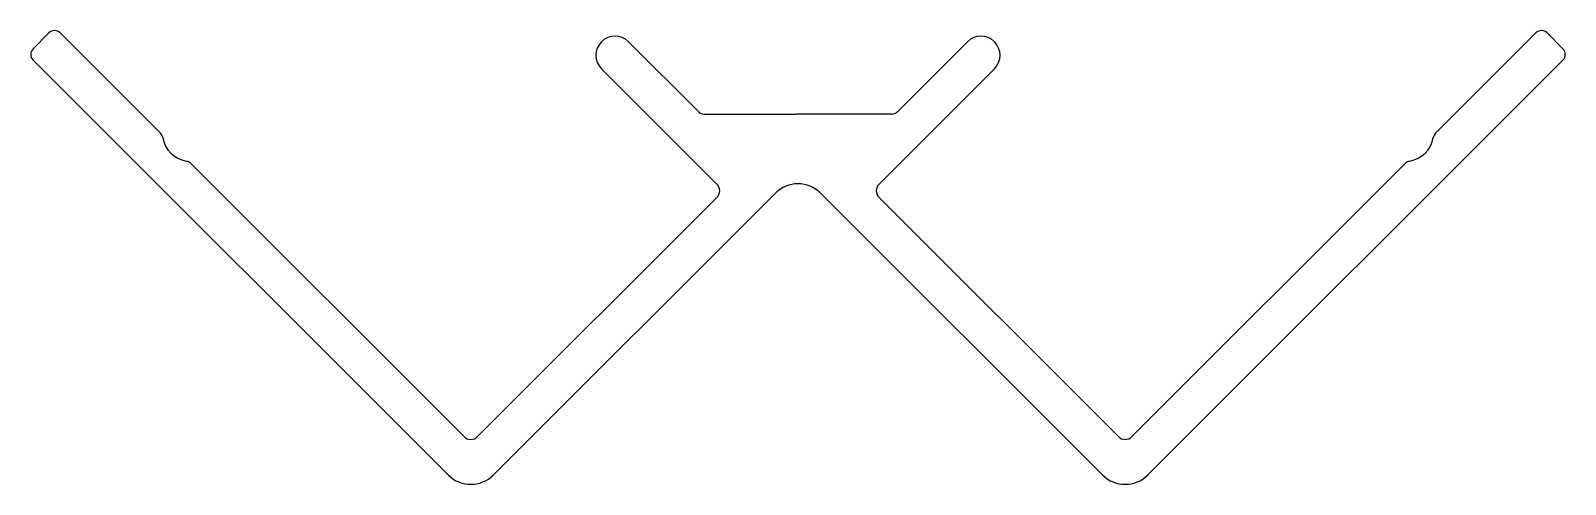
# Model space of a CAD drawing. Extents: x 1744.7 to 1792.8, y 1996.6 to 2010.8.
import ezdxf

# ---------------------------------------------------------------- set-up
doc = ezdxf.new("R2010")
doc.units = 0
doc.layers.get('0').update_dxf_attribs({"linetype": 'CONTINUOUS'})

msp = doc.modelspace()

# ---------------------------------------------------------------- linework, layer by layer
for p, q in [((1744.773, 2010.278), (1745.268, 2010.773)), ((1745.621, 2010.773), (1748.765, 2007.629)), ((1763.43, 2010.5), (1765.625, 2008.306)), ((1774.042, 2010.5), (1771.848, 2008.306)), ((1791.851, 2010.773), (1788.707, 2007.629)), ((1792.7, 2010.278), (1792.205, 2010.773)), ((1744.773, 2009.924), (1757.78, 1996.917)), ((1762.582, 2009.651), (1766.195, 2006.038)), ((1774.891, 2009.651), (1771.278, 2006.038)), ((1792.7, 2009.924), (1779.692, 1996.917)), ((1765.801, 2008.232), (1768.686, 2008.232)), ((1771.671, 2008.232), (1768.686, 2008.232)), ((1749.705, 2006.689), (1758.275, 1998.119)), ((1787.768, 2006.689), (1779.197, 1998.119)), ((1766.195, 2005.614), (1758.7, 1998.119)), ((1768.029, 2005.751), (1759.194, 1996.917)), ((1769.443, 2005.751), (1778.278, 1996.917)), ((1771.278, 2005.614), (1778.773, 1998.119))]:
    msp.add_line(p, q)
for centre, radius, start, end in [((1745.445, 2010.596), 0.25, 45, 135), ((1763.006, 2010.076), 0.6, 45, 225), ((1774.466, 2010.076), 0.6, 315, 135), ((1792.028, 2010.596), 0.25, 45, 135), ((1744.95, 2010.101), 0.25, 135, 225), ((1792.523, 2010.101), 0.25, 315, 45), ((1765.801, 2008.482), 0.25, 225, 270), ((1771.671, 2008.482), 0.25, 270, 315), ((1748.588, 2007.452), 0.25, 9.7022, 45), ((1788.884, 2007.452), 0.25, 135, 170.2978), ((1749.722, 2007.646), 0.9, 189.7022, 260.2978), ((1787.75, 2007.646), 0.9, 279.7022, 350.2978), ((1749.528, 2006.512), 0.25, 45, 80.2978), ((1787.944, 2006.512), 0.25, 99.7022, 135), ((1765.983, 2005.826), 0.3, 315, 45), ((1768.736, 2005.044), 1, 45, 135), ((1771.49, 2005.826), 0.3, 135, 225), ((1758.487, 1998.331), 0.3, 225, 315), ((1778.985, 1998.331), 0.3, 225, 315), ((1758.487, 1997.624), 1, 225, 315), ((1778.985, 1997.624), 1, 225, 315)]:
    msp.add_arc(centre, radius, start, end)

doc.saveas('drawing.dxf')
